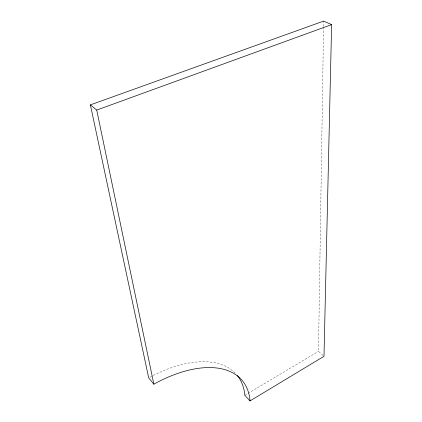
<?xml version="1.0" encoding="UTF-8"?>
<svg xmlns="http://www.w3.org/2000/svg" width="422" height="422" viewBox="0 0 422 422"><rect width="100%" height="100%" fill="white"/><g stroke="black" fill="none" stroke-linecap="round" stroke-linejoin="round"><path stroke-width="0.32" stroke-dasharray="2.11 1.58" d="M323.073 355.488L318.478 351.347L323.558 27.034M323.563 26.375L323.648 21.1M244.818 395.319L318.478 351.347M149.826 377.242A104.292 57.508 -39.7 0 1 152.68 375.738M153.255 375.448A104.292 57.508 -39.7 0 1 236.204 374.145"/><path stroke-width="0.63" d="M331.623 24.613L323.99 356.31L250.04 400.9A105.199 57.181 -39.9 0 0 153.851 384.189L148.686 377.864L90.377 104.878L323.648 21.1L331.623 24.613L96.728 110.073L90.377 104.878M250.04 400.9L244.818 395.319A104.292 57.508 -39.7 0 0 237.386 375.548M96.728 110.073L153.851 384.189"/></g></svg>
